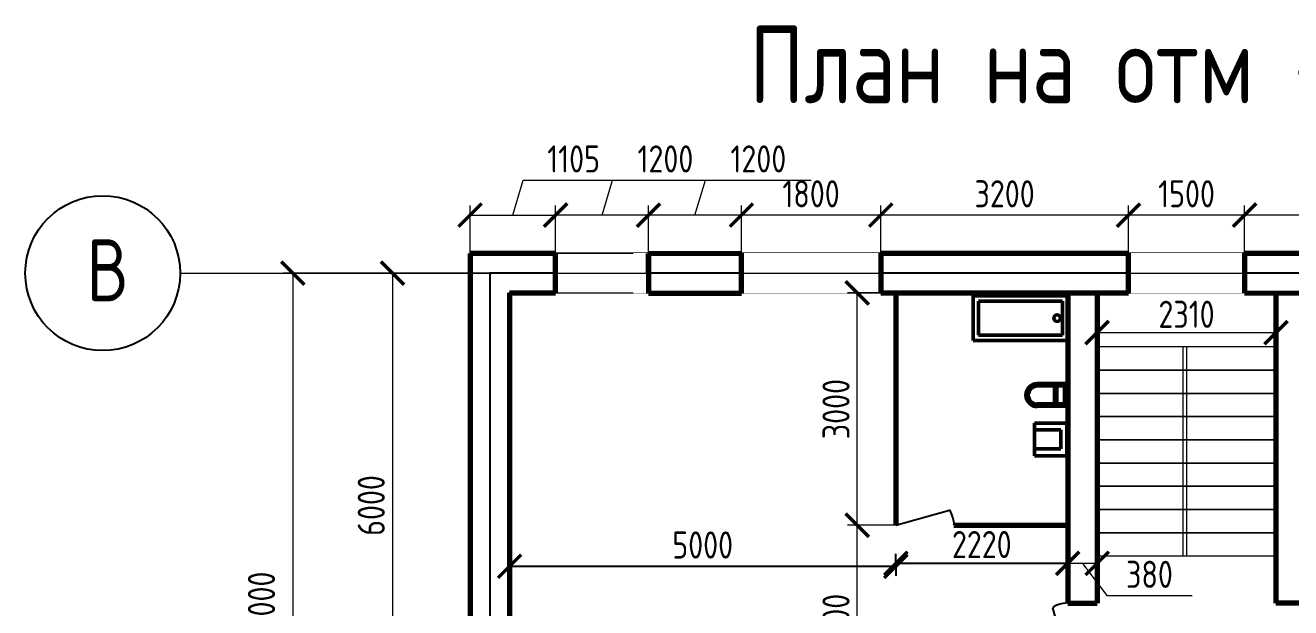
# Model space of a CAD drawing. Header units: millimetres. Extents: x -15256 to 11562, y -38734 to 9397.
# Drawn here: x -15256 to 1089, y -25053 to -17534 of the extents above; entities that cross this region are included whole.
import ezdxf

# ---------------------------------------------------------------- set-up
doc = ezdxf.new("R2010")
doc.units = ezdxf.units.MM
doc.set_wipeout_variables(frame=1)
doc.linetypes.add('ГОСТ 2.303 6', pattern=[12, 8, -1.5, 1, -1.5])
for name, color, linetype, lineweight in [('Блоки', 7, 'Continuous', 50), ('Оси', 1, 'ГОСТ 2.303 6', 20), ('Основная', 5, 'Continuous', 80), ('Основная(схема)', 5, 'Continuous', 70), ('Размеры', 3, 'Continuous', 30), ('Текст', 102, 'Continuous', 20), ('Тонкая', 250, 'Continuous', 25), ('Тонкая(схема)', 3, 'Continuous', 20)]:
    doc.layers.add(name, color=color, linetype=linetype, lineweight=lineweight)
doc.styles.get("Standard").update_dxf_attribs({"font": 'arial.ttf'})
doc.styles.add('ГОСТ 2.304', font='CS_Gost2304.shx')
doc.styles.add('Схема', font='GOST_A.TTF')
doc.dimstyles.new('Схема', dxfattribs={"dimtxt": 350, "dimasz": 300, "dimexe": 125, "dimexo": 0, "dimgap": 100, "dimtad": 1, "dimdec": 0, "dimtxsty": 'ГОСТ 2.304', "dimblk": 'ARCHTICK', "dimblk1": 'OBLIQUE', "dimblk2": 'OBLIQUE', "dimcen": 300, "dimclrd": 256, "dimclre": 256, "dimclrt": 256, "dimadec": 0, "dimazin": 2, "dimtfac": 0.75, "dimtdec": 4, "dimtmove": 1, "dimatfit": 3, "dimldrblk": 'NONE', "dimfxl": 1, "dimtolj": 1, "dimlwd": -1, "dimlwe": -1, "dimarcsym": 0})

# ---------------------------------------------------------------- blocks, each defined once
blk = doc.blocks.new('*U7')
at = {"layer": 'Основная(схема)', "linetype": 'ByBlock'}
for p, q in [((0, -260), (0, 260)), ((0, -260), (0, 260)), ((1200, 260), (1200, -260))]:
    blk.add_line(p, q, dxfattribs=at)
at = {"layer": 'Тонкая(схема)', "linetype": 'ByBlock'}
for p, q in [((0, 260), (1000, 260)), ((0, 260), (1200, 260)), ((0, 0), (1000, 0)), ((1000, -260), (0, -260)), ((1200, -260), (0, -260))]:
    blk.add_line(p, q, dxfattribs=at)
at = {"linetype": 'ByBlock'}
blk.add_wipeout([(0, 260), (1200, 260), (1200, -260), (0, -260)], dxfattribs=at).dxf.layer = 'Тонкая(схема)'
at = {"layer": 'Основная(схема)', "linetype": 'ByBlock'}
blk.add_line((0, -260), (0, 260), dxfattribs=at)
at = {"layer": 'Тонкая(схема)', "linetype": 'ByBlock'}
for p, q in [((0, 260), (1000, 260)), ((0, 0), (1200, 0)), ((1000, -260), (0, -260))]:
    blk.add_line(p, q, dxfattribs=at)
blk = doc.blocks.new('*U9')
at = {"layer": 'Основная(схема)', "linetype": 'ByBlock'}
for p, q in [((0, -260), (0, 260)), ((0, -260), (0, 260)), ((0, -260), (0, 260)), ((1800, 260), (1800, -260))]:
    blk.add_line(p, q, dxfattribs=at)
at = {"layer": 'Тонкая(схема)', "linetype": 'ByBlock'}
for p, q in [((0, 260), (1000, 260)), ((0, 260), (1000, 260)), ((0, 0), (1000, 0)), ((1000, -260), (0, -260)), ((1000, -260), (0, -260))]:
    blk.add_line(p, q, dxfattribs=at)
at = {"linetype": 'ByBlock'}
blk.add_wipeout([(0, 260), (1800, 260), (1800, -260), (0, -260)], dxfattribs=at).dxf.layer = 'Тонкая(схема)'
at = {"layer": 'Основная(схема)', "linetype": 'ByBlock'}
blk.add_line((0, -260), (0, 260), dxfattribs=at)
at = {"layer": 'Тонкая(схема)', "linetype": 'ByBlock'}
blk.add_line((0, 0), (1800, 0), dxfattribs=at)
blk = doc.blocks.new('*U11')
at = {"layer": 'Основная(схема)', "linetype": 'ByBlock'}
for p, q in [((0, -260), (0, 260)), ((0, -260), (0, 260)), ((0, -260), (0, 260)), ((1500, 260), (1500, -260))]:
    blk.add_line(p, q, dxfattribs=at)
at = {"layer": 'Тонкая(схема)', "linetype": 'ByBlock'}
for p, q in [((0, 260), (1000, 260)), ((0, 260), (1000, 260)), ((0, 0), (1000, 0)), ((1000, -260), (0, -260)), ((1000, -260), (0, -260))]:
    blk.add_line(p, q, dxfattribs=at)
at = {"linetype": 'ByBlock'}
blk.add_wipeout([(0, 260), (1500, 260), (1500, -260), (0, -260)], dxfattribs=at).dxf.layer = 'Тонкая(схема)'
at = {"layer": 'Основная(схема)', "linetype": 'ByBlock'}
blk.add_line((0, -260), (0, 260), dxfattribs=at)
at = {"layer": 'Тонкая(схема)', "linetype": 'ByBlock'}
blk.add_line((0, 0), (1500, 0), dxfattribs=at)
blk = doc.blocks.new('_ARCHTICK')
at = {"color": 0, "linetype": 'ByBlock', "const_width": 0.15}
blk.add_lwpolyline([(-0.5, -0.5), (0.5, 0.5)], dxfattribs=at)
blk = doc.blocks.new('*D119')
at = {"layer": 'Defpoints', "color": 0, "linetype": 'ByBlock', "transparency": 16777216}
for p in [(-8406, -19984), (-9511, -20479), (-8406, -20474)]:
    blk.add_point(p, dxfattribs=at)
at = {"layer": 'Тонкая(схема)', "transparency": 16777216}
for p, q in [((-8958, -19984), (-8823, -19534)), ((-8823, -19534), (-7523, -19534)), ((-9511, -20479), (-9511, -19859)), ((-8406, -20474), (-8406, -19859)), ((-9511, -19984), (-8406, -19984))]:
    blk.add_line(p, q, dxfattribs=at)
at = {"layer": 'Тонкая(схема)', "linetype": 'ByBlock', "transparency": 16777216, "xscale": 300, "yscale": 300, "zscale": 300, "rotation": 180}
blk.add_blockref('_ARCHTICK', (-9511, -19984), dxfattribs=at)
at = {"layer": 'Тонкая(схема)', "linetype": 'ByBlock', "transparency": 16777216, "xscale": 300, "yscale": 300, "zscale": 300}
blk.add_blockref('_ARCHTICK', (-8406, -19984), dxfattribs=at)
at = {"layer": 'Тонкая(схема)', "linetype": 'ByBlock', "transparency": 16777216, "insert": (-8173, -19259), "char_height": 350, "attachment_point": 5, "style": 'ГОСТ 2.304'}
blk.add_mtext('\\A1;1105', dxfattribs=at)
blk = doc.blocks.new('_NONE')
blk = doc.blocks.new('_Oblique')
at = {"color": 0, "linetype": 'ByBlock', "lineweight": -2}
blk.add_line((-0.5, -0.5), (0.5, 0.5), dxfattribs=at)
blk = doc.blocks.new('*D120')
at = {"layer": 'Defpoints', "color": 0, "linetype": 'ByBlock', "transparency": 16777216}
for p in [(-8406, -19984), (-8406, -20474), (-7206, -20479)]:
    blk.add_point(p, dxfattribs=at)
at = {"layer": 'Тонкая(схема)', "transparency": 16777216}
for p, q in [((-7806, -19984), (-7671, -19534)), ((-7671, -19534), (-6304, -19534)), ((-8406, -20474), (-8406, -19859)), ((-7206, -20479), (-7206, -19859)), ((-7206, -19984), (-8406, -19984))]:
    blk.add_line(p, q, dxfattribs=at)
at = {"layer": 'Тонкая(схема)', "linetype": 'ByBlock', "transparency": 16777216, "xscale": 300, "yscale": 300, "zscale": 300, "rotation": 180}
blk.add_blockref('_ARCHTICK', (-8406, -19984), dxfattribs=at)
at = {"layer": 'Тонкая(схема)', "linetype": 'ByBlock', "transparency": 16777216, "xscale": 300, "yscale": 300, "zscale": 300}
blk.add_blockref('_ARCHTICK', (-7206, -19984), dxfattribs=at)
at = {"layer": 'Тонкая(схема)', "linetype": 'ByBlock', "transparency": 16777216, "insert": (-6987, -19259), "char_height": 350, "attachment_point": 5, "style": 'ГОСТ 2.304'}
blk.add_mtext('\\A1;1200', dxfattribs=at)
blk = doc.blocks.new('*D121')
at = {"layer": 'Defpoints', "color": 0, "linetype": 'ByBlock', "transparency": 16777216}
for p in [(-7206, -19984), (-7206, -20479), (-6006, -20474)]:
    blk.add_point(p, dxfattribs=at)
at = {"layer": 'Тонкая(схема)', "transparency": 16777216}
for p, q in [((-6606, -19984), (-6471, -19534)), ((-6471, -19534), (-5104, -19534)), ((-7206, -20479), (-7206, -19859)), ((-6006, -20474), (-6006, -19859)), ((-6006, -19984), (-7206, -19984))]:
    blk.add_line(p, q, dxfattribs=at)
at = {"layer": 'Тонкая(схема)', "linetype": 'ByBlock', "transparency": 16777216, "xscale": 300, "yscale": 300, "zscale": 300, "rotation": 180}
blk.add_blockref('_ARCHTICK', (-7206, -19984), dxfattribs=at)
at = {"layer": 'Тонкая(схема)', "linetype": 'ByBlock', "transparency": 16777216, "xscale": 300, "yscale": 300, "zscale": 300}
blk.add_blockref('_ARCHTICK', (-6006, -19984), dxfattribs=at)
at = {"layer": 'Тонкая(схема)', "linetype": 'ByBlock', "transparency": 16777216, "insert": (-5787, -19259), "char_height": 350, "attachment_point": 5, "style": 'ГОСТ 2.304'}
blk.add_mtext('\\A1;1200', dxfattribs=at)
blk = doc.blocks.new('*D122')
at = {"layer": 'Defpoints', "color": 0, "linetype": 'ByBlock', "transparency": 16777216}
for p in [(-6006, -19984), (-6006, -20474), (-4206, -20474)]:
    blk.add_point(p, dxfattribs=at)
at = {"layer": 'Тонкая(схема)', "transparency": 16777216}
for p, q in [((-6006, -20474), (-6006, -19859)), ((-4206, -20474), (-4206, -19859)), ((-4206, -19984), (-6006, -19984))]:
    blk.add_line(p, q, dxfattribs=at)
at = {"layer": 'Тонкая(схема)', "linetype": 'ByBlock', "transparency": 16777216, "xscale": 300, "yscale": 300, "zscale": 300, "rotation": 180}
blk.add_blockref('_ARCHTICK', (-6006, -19984), dxfattribs=at)
at = {"layer": 'Тонкая(схема)', "linetype": 'ByBlock', "transparency": 16777216, "xscale": 300, "yscale": 300, "zscale": 300}
blk.add_blockref('_ARCHTICK', (-4206, -19984), dxfattribs=at)
at = {"layer": 'Тонкая(схема)', "linetype": 'ByBlock', "transparency": 16777216, "insert": (-5106, -19709), "char_height": 350, "attachment_point": 5, "style": 'ГОСТ 2.304'}
blk.add_mtext('\\A1;1800', dxfattribs=at)
blk = doc.blocks.new('*D123')
at = {"layer": 'Defpoints', "color": 0, "linetype": 'ByBlock', "transparency": 16777216}
for p in [(-4206, -19984), (-4206, -20474), (-1006, -20474)]:
    blk.add_point(p, dxfattribs=at)
at = {"layer": 'Тонкая(схема)', "transparency": 16777216}
for p, q in [((-4206, -20474), (-4206, -19859)), ((-1006, -20474), (-1006, -19859)), ((-1006, -19984), (-4206, -19984))]:
    blk.add_line(p, q, dxfattribs=at)
at = {"layer": 'Тонкая(схема)', "linetype": 'ByBlock', "transparency": 16777216, "xscale": 300, "yscale": 300, "zscale": 300, "rotation": 180}
blk.add_blockref('_ARCHTICK', (-4206, -19984), dxfattribs=at)
at = {"layer": 'Тонкая(схема)', "linetype": 'ByBlock', "transparency": 16777216, "xscale": 300, "yscale": 300, "zscale": 300}
blk.add_blockref('_ARCHTICK', (-1006, -19984), dxfattribs=at)
at = {"layer": 'Тонкая(схема)', "linetype": 'ByBlock', "transparency": 16777216, "insert": (-2606, -19709), "char_height": 350, "attachment_point": 5, "style": 'ГОСТ 2.304'}
blk.add_mtext('\\A1;3200', dxfattribs=at)
blk = doc.blocks.new('*D110')
at = {"layer": 'Defpoints', "color": 0, "linetype": 'ByBlock', "transparency": 16777216}
for p in [(-1006, -19984), (-1006, -20474), (494, -20474)]:
    blk.add_point(p, dxfattribs=at)
at = {"layer": 'Тонкая(схема)', "transparency": 16777216}
for p, q in [((-1006, -20474), (-1006, -19859)), ((494, -20474), (494, -19859)), ((494, -19984), (-1006, -19984))]:
    blk.add_line(p, q, dxfattribs=at)
at = {"layer": 'Тонкая(схема)', "linetype": 'ByBlock', "transparency": 16777216, "xscale": 300, "yscale": 300, "zscale": 300, "rotation": 180}
blk.add_blockref('_ARCHTICK', (-1006, -19984), dxfattribs=at)
at = {"layer": 'Тонкая(схема)', "linetype": 'ByBlock', "transparency": 16777216, "xscale": 300, "yscale": 300, "zscale": 300}
blk.add_blockref('_ARCHTICK', (494, -19984), dxfattribs=at)
at = {"layer": 'Тонкая(схема)', "linetype": 'ByBlock', "transparency": 16777216, "insert": (-256, -19709), "char_height": 350, "attachment_point": 5, "style": 'ГОСТ 2.304'}
blk.add_mtext('\\A1;1500', dxfattribs=at)
blk = doc.blocks.new('*D111')
at = {"layer": 'Defpoints', "color": 0, "linetype": 'ByBlock', "transparency": 16777216}
for p in [(494, -19984), (494, -20474), (3694, -20474)]:
    blk.add_point(p, dxfattribs=at)
at = {"layer": 'Тонкая(схема)', "transparency": 16777216}
for p, q in [((494, -20474), (494, -19859)), ((3694, -20474), (3694, -19859)), ((3694, -19984), (494, -19984))]:
    blk.add_line(p, q, dxfattribs=at)
at = {"layer": 'Тонкая(схема)', "linetype": 'ByBlock', "transparency": 16777216, "xscale": 300, "yscale": 300, "zscale": 300, "rotation": 180}
blk.add_blockref('_ARCHTICK', (494, -19984), dxfattribs=at)
at = {"layer": 'Тонкая(схема)', "linetype": 'ByBlock', "transparency": 16777216, "xscale": 300, "yscale": 300, "zscale": 300}
blk.add_blockref('_ARCHTICK', (3694, -19984), dxfattribs=at)
at = {"layer": 'Тонкая(схема)', "linetype": 'ByBlock', "transparency": 16777216, "insert": (2094, -19709), "char_height": 350, "attachment_point": 5, "style": 'ГОСТ 2.304'}
blk.add_mtext('\\A1;3200', dxfattribs=at)
blk = doc.blocks.new('*D116')
at = {"layer": 'Defpoints', "color": 0, "linetype": 'ByBlock', "transparency": 16777216}
for p in [(-9256, -20734), (-10512, -26734), (-9256, -26734)]:
    blk.add_point(p, dxfattribs=at)
at = {"layer": 'Тонкая(схема)', "transparency": 16777216}
for p, q in [((-9256, -20734), (-10637, -20734)), ((-10512, -20734), (-10512, -26734)), ((-9256, -26734), (-10637, -26734))]:
    blk.add_line(p, q, dxfattribs=at)
at = {"layer": 'Тонкая(схема)', "linetype": 'ByBlock', "transparency": 16777216, "xscale": 300, "yscale": 300, "zscale": 300}
for p, rotation in [((-10512, -20734), 90), ((-10512, -26734), 270)]:
    blk.add_blockref('_ARCHTICK', p, dxfattribs=dict(at, rotation=rotation))
at = {"layer": 'Тонкая(схема)', "linetype": 'ByBlock', "transparency": 16777216, "insert": (-10787, -23734), "char_height": 350, "attachment_point": 5, "rotation": 90, "style": 'ГОСТ 2.304'}
blk.add_mtext('\\A1;6000', dxfattribs=at)
blk = doc.blocks.new('*D76')
at = {"layer": 'Defpoints', "color": 0, "linetype": 'ByBlock', "transparency": 16777216}
for p in [(-9256, -20734), (-11801, -32734), (-9256, -32734)]:
    blk.add_point(p, dxfattribs=at)
at = {"layer": 'Тонкая(схема)', "transparency": 16777216}
for p, q in [((-9256, -20734), (-11926, -20734)), ((-11801, -20734), (-11801, -32734)), ((-9256, -32734), (-11926, -32734))]:
    blk.add_line(p, q, dxfattribs=at)
at = {"layer": 'Тонкая(схема)', "linetype": 'ByBlock', "transparency": 16777216, "xscale": 300, "yscale": 300, "zscale": 300}
for p, rotation in [((-11801, -20734), 90), ((-11801, -32734), 270)]:
    blk.add_blockref('_ARCHTICK', p, dxfattribs=dict(at, rotation=rotation))
at = {"layer": 'Тонкая(схема)', "linetype": 'ByBlock', "transparency": 16777216, "insert": (-12205, -25044), "char_height": 350, "attachment_point": 5, "rotation": 90, "style": 'ГОСТ 2.304'}
blk.add_mtext('\\A1;12000', dxfattribs=at)
blk = doc.blocks.new('Унитаз (вар.1)')
at = {"layer": 'Блоки', "color": 0, "linetype": 'Continuous', "lineweight": -2}
for p, q in [((-2.5, 4.75), (2.5, 4.75)), ((-2.5, 4.75), (-2.5, -2.25)), ((2.5, 4.75), (2.5, -2.25)), ((-2.5, 2.25), (2.5, 2.25))]:
    blk.add_line(p, q, dxfattribs=at)
blk.add_arc((0, -2.25), 2.5, 180, 0, dxfattribs=at)
blk = doc.blocks.new('Ванна (вар.1)')
at = {"layer": 'Блоки', "color": 0, "linetype": 'Continuous', "lineweight": -2}
for p, q in [((-8.75, 4.14), (8.75, 4.14)), ((-8.75, -4.14), (-8.75, 4.14)), ((-7.75, 3.14), (7.75, 3.14)), ((-7.75, -3.14), (-7.75, 3.14)), ((7.75, 3.14), (7.75, -3.14)), ((8.75, 4.14), (8.75, -4.14)), ((8.75, -4.14), (-8.75, -4.14)), ((7.75, -3.14), (-7.75, -3.14))]:
    blk.add_line(p, q, dxfattribs=at)
blk.add_circle((6.75, 0), 0.6, dxfattribs=at)
blk = doc.blocks.new('Раковина (вар.1)')
at = {"layer": 'Блоки', "color": 0, "linetype": 'Continuous', "lineweight": -2}
for p, q in [((-3, 3), (-3, -3)), ((3, 3), (-3, 3)), ((3, -3), (3, 3)), ((-1.75, 1.86), (1.75, 1.86)), ((-1.75, 1.86), (-1.75, -3)), ((1.75, 1.86), (1.75, -3)), ((-3, -3), (3, -3))]:
    blk.add_line(p, q, dxfattribs=at)
blk = doc.blocks.new('*D85')
at = {"layer": 'Defpoints', "color": 0, "linetype": 'ByBlock', "transparency": 16777216}
for p in [(-9001, -24500), (-4011, -24500), (-4011, -24519)]:
    blk.add_point(p, dxfattribs=at)
at = {"layer": 'Тонкая', "color": 3, "transparency": 16777216}
for p, q in [((-9001, -24500), (-9001, -24644)), ((-4011, -24500), (-4011, -24644)), ((-9001, -24519), (-4011, -24519))]:
    blk.add_line(p, q, dxfattribs=at)
at = {"layer": 'Тонкая', "color": 3, "linetype": 'ByBlock', "transparency": 16777216, "xscale": 300, "yscale": 300, "zscale": 300, "rotation": 180}
blk.add_blockref('_ARCHTICK', (-9001, -24519), dxfattribs=at)
at = {"layer": 'Тонкая', "color": 3, "linetype": 'ByBlock', "transparency": 16777216, "xscale": 300, "yscale": 300, "zscale": 300}
blk.add_blockref('_ARCHTICK', (-4011, -24519), dxfattribs=at)
at = {"layer": 'Тонкая', "color": 3, "linetype": 'ByBlock', "transparency": 16777216, "insert": (-6506, -24244), "char_height": 350, "attachment_point": 5, "style": 'ГОСТ 2.304'}
blk.add_mtext('\\A1;5000', dxfattribs=at)
blk = doc.blocks.new('*D86')
at = {"layer": 'Defpoints', "color": 0, "linetype": 'ByBlock', "transparency": 16777216}
for p in [(-1791, -23576), (-4011, -24481), (-4011, -24500)]:
    blk.add_point(p, dxfattribs=at)
at = {"layer": 'Тонкая', "color": 3, "transparency": 16777216}
for p, q in [((-1791, -23576), (-1791, -24606)), ((-4011, -24500), (-4011, -24356)), ((-1791, -24481), (-4011, -24481))]:
    blk.add_line(p, q, dxfattribs=at)
at = {"layer": 'Тонкая', "color": 3, "linetype": 'ByBlock', "transparency": 16777216, "xscale": 300, "yscale": 300, "zscale": 300, "rotation": 180}
blk.add_blockref('_ARCHTICK', (-4011, -24481), dxfattribs=at)
at = {"layer": 'Тонкая', "color": 3, "linetype": 'ByBlock', "transparency": 16777216, "xscale": 300, "yscale": 300, "zscale": 300}
blk.add_blockref('_ARCHTICK', (-1791, -24481), dxfattribs=at)
at = {"layer": 'Тонкая', "color": 3, "linetype": 'ByBlock', "transparency": 16777216, "insert": (-2901, -24238), "char_height": 350, "attachment_point": 5, "style": 'ГОСТ 2.304'}
blk.add_mtext('\\A1;2220', dxfattribs=at)
blk = doc.blocks.new('*D75')
at = {"layer": 'Defpoints', "color": 0, "linetype": 'ByBlock', "transparency": 16777216}
for p in [(-1411, -21502), (899, -21502), (899, -21502)]:
    blk.add_point(p, dxfattribs=at)
at = {"layer": 'Тонкая(схема)', "transparency": 16777216}
for p, q in [((-1411, -21502), (-1411, -21377)), ((899, -21502), (899, -21377)), ((-1411, -21502), (899, -21502))]:
    blk.add_line(p, q, dxfattribs=at)
at = {"layer": 'Тонкая(схема)', "linetype": 'ByBlock', "transparency": 16777216, "xscale": 300, "yscale": 300, "zscale": 300, "rotation": 180}
blk.add_blockref('_ARCHTICK', (-1411, -21502), dxfattribs=at)
at = {"layer": 'Тонкая(схема)', "linetype": 'ByBlock', "transparency": 16777216, "xscale": 300, "yscale": 300, "zscale": 300}
blk.add_blockref('_ARCHTICK', (899, -21502), dxfattribs=at)
at = {"layer": 'Тонкая(схема)', "linetype": 'ByBlock', "transparency": 16777216, "insert": (-256, -21265), "char_height": 350, "attachment_point": 5, "style": 'ГОСТ 2.304'}
blk.add_mtext('\\A1;2310', dxfattribs=at)
blk = doc.blocks.new('*D94')
at = {"layer": 'Defpoints', "color": 0, "linetype": 'ByBlock', "transparency": 16777216}
for p in [(-1791, -23576), (-1791, -24481), (-1411, -24481)]:
    blk.add_point(p, dxfattribs=at)
at = {"layer": 'Тонкая(схема)', "transparency": 16777216}
for p, q in [((-1791, -23576), (-1791, -24606)), ((-1411, -24481), (-1791, -24481)), ((-1601, -24481), (-1285, -24898)), ((-1411, -24481), (-1411, -24356)), ((-1285, -24898), (-185, -24898))]:
    blk.add_line(p, q, dxfattribs=at)
at = {"layer": 'Тонкая(схема)', "linetype": 'ByBlock', "transparency": 16777216, "xscale": 300, "yscale": 300, "zscale": 300, "rotation": 180}
blk.add_blockref('_ARCHTICK', (-1791, -24481), dxfattribs=at)
at = {"layer": 'Тонкая(схема)', "linetype": 'ByBlock', "transparency": 16777216, "xscale": 300, "yscale": 300, "zscale": 300}
blk.add_blockref('_ARCHTICK', (-1411, -24481), dxfattribs=at)
at = {"layer": 'Тонкая(схема)', "linetype": 'ByBlock', "transparency": 16777216, "insert": (-735, -24623), "char_height": 350, "attachment_point": 5, "style": 'ГОСТ 2.304'}
blk.add_mtext('\\A1;380', dxfattribs=at)
blk = doc.blocks.new('*U71')
at = {"layer": 'Тонкая(схема)', "linetype": 'ByBlock'}
for p, q in [((1155, 150), (-1155, 150)), ((-1155, 150), (-1155, -150)), ((1155, -150), (1155, 150)), ((-1155, -150), (1155, -150))]:
    blk.add_line(p, q, dxfattribs=at)
blk = doc.blocks.new('*U72')
at = {"layer": 'Тонкая(схема)', "color": 0, "linetype": 'ByBlock', "lineweight": -2, "transparency": 16777216}
for p in [(0, 2400), (0, 2100), (0, 1800), (0, 1500), (0, 1200), (0, 900), (0, 600), (0, 300), (0, 0)]:
    blk.add_blockref('*U71', p, dxfattribs=at)
blk = doc.blocks.new('*D95')
at = {"layer": 'Defpoints', "color": 0, "linetype": 'ByBlock', "transparency": 16777216}
for p in [(-4509, -20989), (-4011, -20989), (-4011, -23989)]:
    blk.add_point(p, dxfattribs=at)
at = {"layer": 'Тонкая(схема)', "transparency": 16777216}
for p, q in [((-4011, -20989), (-4634, -20989)), ((-4509, -23989), (-4509, -20989)), ((-4011, -23989), (-4634, -23989))]:
    blk.add_line(p, q, dxfattribs=at)
at = {"layer": 'Тонкая(схема)', "linetype": 'ByBlock', "transparency": 16777216, "xscale": 300, "yscale": 300, "zscale": 300}
for p, rotation in [((-4509, -20989), 90), ((-4509, -23989), 270)]:
    blk.add_blockref('_ARCHTICK', p, dxfattribs=dict(at, rotation=rotation))
at = {"layer": 'Тонкая(схема)', "linetype": 'ByBlock', "transparency": 16777216, "insert": (-4784, -22489), "char_height": 350, "attachment_point": 5, "rotation": 90, "style": 'ГОСТ 2.304'}
blk.add_mtext('\\A1;3000', dxfattribs=at)
blk = doc.blocks.new('*D78')
at = {"layer": 'Defpoints', "color": 0, "linetype": 'ByBlock', "transparency": 16777216}
for p in [(-4509, -23989), (-4011, -23989), (-4509, -26544)]:
    blk.add_point(p, dxfattribs=at)
at = {"layer": 'Тонкая(схема)', "transparency": 16777216}
for p, q in [((-4011, -23989), (-4634, -23989)), ((-4509, -26544), (-4509, -23989)), ((-4509, -26544), (-4634, -26544))]:
    blk.add_line(p, q, dxfattribs=at)
at = {"layer": 'Тонкая(схема)', "linetype": 'ByBlock', "transparency": 16777216, "xscale": 300, "yscale": 300, "zscale": 300}
for p, rotation in [((-4509, -23989), 90), ((-4509, -26544), 270)]:
    blk.add_blockref('_ARCHTICK', p, dxfattribs=dict(at, rotation=rotation))
at = {"layer": 'Тонкая(схема)', "linetype": 'ByBlock', "transparency": 16777216, "insert": (-4784, -25266), "char_height": 350, "attachment_point": 5, "rotation": 90, "style": 'ГОСТ 2.304'}
blk.add_mtext('\\A1;2500', dxfattribs=at)

msp = doc.modelspace()

# ---------------------------------------------------------------- linework, layer by layer
at = {"layer": 'Оси', "ltscale": 500}
for p, q in [((-13255.8, -20733.6), (8744.2, -20733.6)), ((-9255.8, -20733.6), (-9255.8, -36733.6))]:
    msp.add_line(p, q, dxfattribs=at)
at = {"layer": 'Основная(схема)', "linetype": 'ByBlock'}
for p, q in [((-9510.8, -20478.6), (-9510.8, -32988.6)), ((-9000.8, -20988.6), (-9000.8, -26478.6)), ((-4010.8, -20988.6), (-4010.8, -23988.6)), ((-1790.8, -20988.6), (-1790.8, -24995.2)), ((-1410.8, -20988.6), (-1410.8, -24994.2)), ((899.2, -20988.6), (899.2, -24995.2)), ((-3260.8, -23988.6), (-1790.8, -23988.6)), ((-1791.4, -24994.2), (-1410.8, -24994.2)), ((1279.2, -24995.2), (899.2, -24995.2))]:
    msp.add_line(p, q, dxfattribs=at)
at = {"layer": 'Текст', "linetype": 'ByBlock'}
for p, q in [((-8405.8, -20478.6), (-8405.8, -20733.6)), ((-1005.8, -20733.6), (-255.8, -20733.6)), ((494.2, -20733.6), (-255.8, -20733.6)), ((899.2, -20988.6), (1279.2, -20988.6))]:
    msp.add_line(p, q, dxfattribs=at)
at = {"layer": 'Тонкая', "linetype": 'ByBlock'}
for p, q in [((-4010.8, -23988.6), (-3319.1, -23794.2)), ((-1790.8, -25745.2), (-1985.2, -25053.4))]:
    msp.add_line(p, q, dxfattribs=at)
for points in [[(-9510.8, -20478.6), (-9510.8, -32988.6), (8999.2, -32988.6), (8999.2, -20478.6)], [(-9255.8, -32733.6), (8744.2, -32733.6), (8744.2, -20733.6), (-9255.8, -20733.6)]]:
    msp.add_lwpolyline(points, close=True, dxfattribs=at)
msp.add_lwpolyline([(8489.2, -26478.6), (8489.2, -20988.6), (-9000.8, -20988.6), (-9000.8, -26478.6)], dxfattribs=at)
at = {"layer": 'Тонкая', "color": 3, "linetype": 'ByBlock'}
msp.add_circle((-14255.8, -20733.6), 1000, dxfattribs=at)
at = {"layer": 'Тонкая', "linetype": 'ByBlock'}
for centre, major_axis in [((-3289.9, -23891.4), (-29.1, 97.2)), ((-1888, -25024.3), (-97.2, -29.1))]:
    msp.add_ellipse(centre, major_axis=major_axis, ratio=0.154592, start_param=3.1415927, end_param=6.2831853, dxfattribs=at)
at = {"layer": 'Тонкая(схема)', "linetype": 'ByBlock'}
for p, q in [((-1410.8, -21648.9), (-1410.8, -21948.9)), ((-305.8, -21685.9), (-305.8, -24385.9)), ((-255.8, -21685.9), (-255.8, -24385.9)), ((899.2, -21948.9), (899.2, -21648.9))]:
    msp.add_line(p, q, dxfattribs=at)

# ---------------------------------------------------------------- block references
at = {"layer": 'Блоки', "color": 0, "linetype": 'ByBlock', "xscale": 70, "yscale": 70, "zscale": 70}
msp.add_blockref('Ванна (вар.1)', (-2399.6, -21314.7), dxfattribs=at)
at = {"layer": 'Блоки', "color": 0, "linetype": 'ByBlock', "xscale": 70, "yscale": 70, "zscale": 70, "rotation": 270}
msp.add_blockref('Раковина (вар.1)', (-2011.4, -22881.2), dxfattribs=at)
at = {"layer": 'Основная', "color": 0, "linetype": 'ByBlock', "xscale": 52.5, "yscale": 52.5, "zscale": 52.5, "rotation": 270}
msp.add_blockref('Унитаз (вар.1)', (-2067.7, -22308.4), dxfattribs=at)
at = {"layer": 'Тонкая(схема)', "linetype": 'ByBlock'}
msp.add_blockref('*U72', (-255.8, -24235.9), dxfattribs=at)

# ---------------------------------------------------------------- texts
at = {"layer": 'Размеры', "insert": (-5905.4, -17540.2), "char_height": 1000, "attachment_point": 1}
msp.add_mtext_dynamic_manual_height_columns('{\\fGOST type A|b0|i0|c204|p34;План на отм +3,000}', width=22285.458, gutter_width=12.5, heights=[0], dxfattribs=at)
at = {"layer": 'Тонкая', "color": 3, "linetype": 'ByBlock', "style": 'Схема'}
msp.add_text('В', height=800, dxfattribs=at).set_placement((-14465.2, -21096.2))

# ---------------------------------------------------------------- dimensions: what is measured, and where the dimension line sits
at = {"layer": 'Тонкая', "color": 3, "linetype": 'ByBlock'}
dim = msp.add_linear_dim(base=(-4010.8, -24481.1), p1=(-1790.8, -23576.4), p2=(-4010.8, -24500), dimstyle='Схема', override={"dimclrd": 3, "dimclre": 3, "dimclrt": 3}, dxfattribs=at)
dim.commit()
dim.dimension.update_dxf_attribs({"geometry": '*D86', "text_midpoint": (-2900.8, -24513.1), "dimtype": 160})
dim = msp.add_linear_dim(base=(-4010.8, -24518.8), p1=(-9000.8, -24500), p2=(-4010.8, -24500), text='5000', dimstyle='Схема', override={"dimclrd": 3, "dimclre": 3, "dimclrt": 3}, dxfattribs=at)
dim.commit()
dim.dimension.update_dxf_attribs({"geometry": '*D85', "text_midpoint": (-6505.8, -24243.8)})
at = {"layer": 'Тонкая(схема)', "linetype": 'ByBlock'}
dim = msp.add_linear_dim(base=(-11801.5, -32733.6), p1=(-9255.8, -20733.6), p2=(-9255.8, -32733.6), angle=90, dimstyle='Схема', dxfattribs=at)
dim.commit()
dim.dimension.update_dxf_attribs({"geometry": '*D76', "text_midpoint": (-11930, -25043.7), "dimtype": 160})
dim = msp.add_linear_dim(base=(-10511.7, -26733.6), p1=(-9255.8, -20733.6), p2=(-9255.8, -26733.6), angle=90, dimstyle='Схема', dxfattribs=at)
dim.commit()
dim.dimension.update_dxf_attribs({"geometry": '*D116', "text_midpoint": (-10786.7, -23733.6)})
dim = msp.add_linear_dim(base=(-1790.8, -24481.1), p1=(-1410.8, -24481.1), p2=(-1790.8, -23576.4), dimstyle='Схема', dxfattribs=at)
dim.commit()
dim.dimension.update_dxf_attribs({"geometry": '*D94', "text_midpoint": (-1185.2, -24897.9), "dimtype": 160})
dim = msp.add_linear_dim(base=(-4508.9, -23988.6), p1=(-4508.9, -26543.6), p2=(-4010.8, -23988.6), angle=90, text='2500', dimstyle='Схема', dxfattribs=at)
dim.commit()
dim.dimension.update_dxf_attribs({"geometry": '*D78', "text_midpoint": (-4783.9, -25266.1)})

# ---------------------------------------------------------------- next in the draw order: block references
at = {"layer": 'Текст', "linetype": 'ByBlock'}
for name, p in [('*U7', (-8405.8, -20733.6)), ('*U9', (-6005.8, -20733.6)), ('*U11', (-1005.8, -20733.6))]:
    msp.add_blockref(name, p, dxfattribs=at)

# ---------------------------------------------------------------- next in the draw order: linework, layer by layer
at = {"layer": 'Основная(схема)', "linetype": 'ByBlock'}
for p, q in [((-8405.8, -20478.6), (-9510.8, -20478.6)), ((-7205.8, -20473.6), (-6005.8, -20478.6)), ((-7202.9, -20993.6), (-7205.8, -20478.6)), ((-4205.8, -20473.6), (-4205.8, -20988.6)), ((-1005.8, -20478.6), (-4205.8, -20478.6)), ((-1005.8, -20988.6), (-1005.8, -20478.6)), ((494.2, -20473.6), (494.2, -20988.6)), ((3694.2, -20478.6), (494.2, -20478.6)), ((-9000.8, -20988.6), (-8405.8, -20988.6)), ((-7205.8, -20993.6), (-6005.8, -20993.6)), ((-4205.8, -20988.6), (-1005.8, -20988.6)), ((494.2, -20988.6), (3694.2, -20993.6))]:
    msp.add_line(p, q, dxfattribs=at)
at = {"layer": 'Текст', "linetype": 'ByBlock'}
msp.add_line((494.2, -20988.6), (899.2, -20988.6), dxfattribs=at)

# ---------------------------------------------------------------- next in the draw order: dimensions: what is measured, and where the dimension line sits
at = {"layer": 'Тонкая(схема)', "linetype": 'ByBlock'}
for base, p1, p2, picture, middle in [((-8405.8, -19984.3), (-9510.8, -20478.6), (-8405.8, -20473.6), '*D119', (-8723.3, -19259.3)), ((-8405.8, -19984.3), (-7205.8, -20478.6), (-8405.8, -20473.6), '*D120', (-7570.8, -19259.3)), ((-7205.8, -19984.3), (-6005.8, -20473.6), (-7205.8, -20478.6), '*D121', (-6370.8, -19259.3)), ((-6005.8, -19984.3), (-4205.8, -20473.6), (-6005.8, -20473.6), '*D122', (-5105.8, -19709.3)), ((-4205.8, -19984.3), (-1005.8, -20473.6), (-4205.8, -20473.6), '*D123', (-2605.8, -19709.3)), ((-1005.8, -19984.3), (494.2, -20473.6), (-1005.8, -20473.6), '*D110', (-255.8, -19709.3)), ((494.2, -19984.3), (3694.2, -20473.6), (494.2, -20473.6), '*D111', (2094.2, -19709.3))]:
    dim = msp.add_linear_dim(base=base, p1=p1, p2=p2, dimstyle='Схема', dxfattribs=at)
    dim.commit()
    dim.dimension.update_dxf_attribs({"geometry": picture, "text_midpoint": middle})
dim = msp.add_linear_dim(base=(-4508.9, -20988.6), p1=(-4010.8, -23988.6), p2=(-4010.8, -20988.6), angle=90, dimstyle='Схема', dxfattribs=at)
dim.commit()
dim.dimension.update_dxf_attribs({"geometry": '*D95', "text_midpoint": (-4783.9, -22488.6)})
dim = msp.add_linear_dim(base=(899.2, -21501.8), p1=(-1410.8, -21501.8), p2=(899.2, -21501.8), dimstyle='Схема', dxfattribs=at)
dim.commit()
dim.dimension.update_dxf_attribs({"geometry": '*D75', "text_midpoint": (-255.8, -21539.5), "dimtype": 160})

doc.saveas('drawing.dxf')
